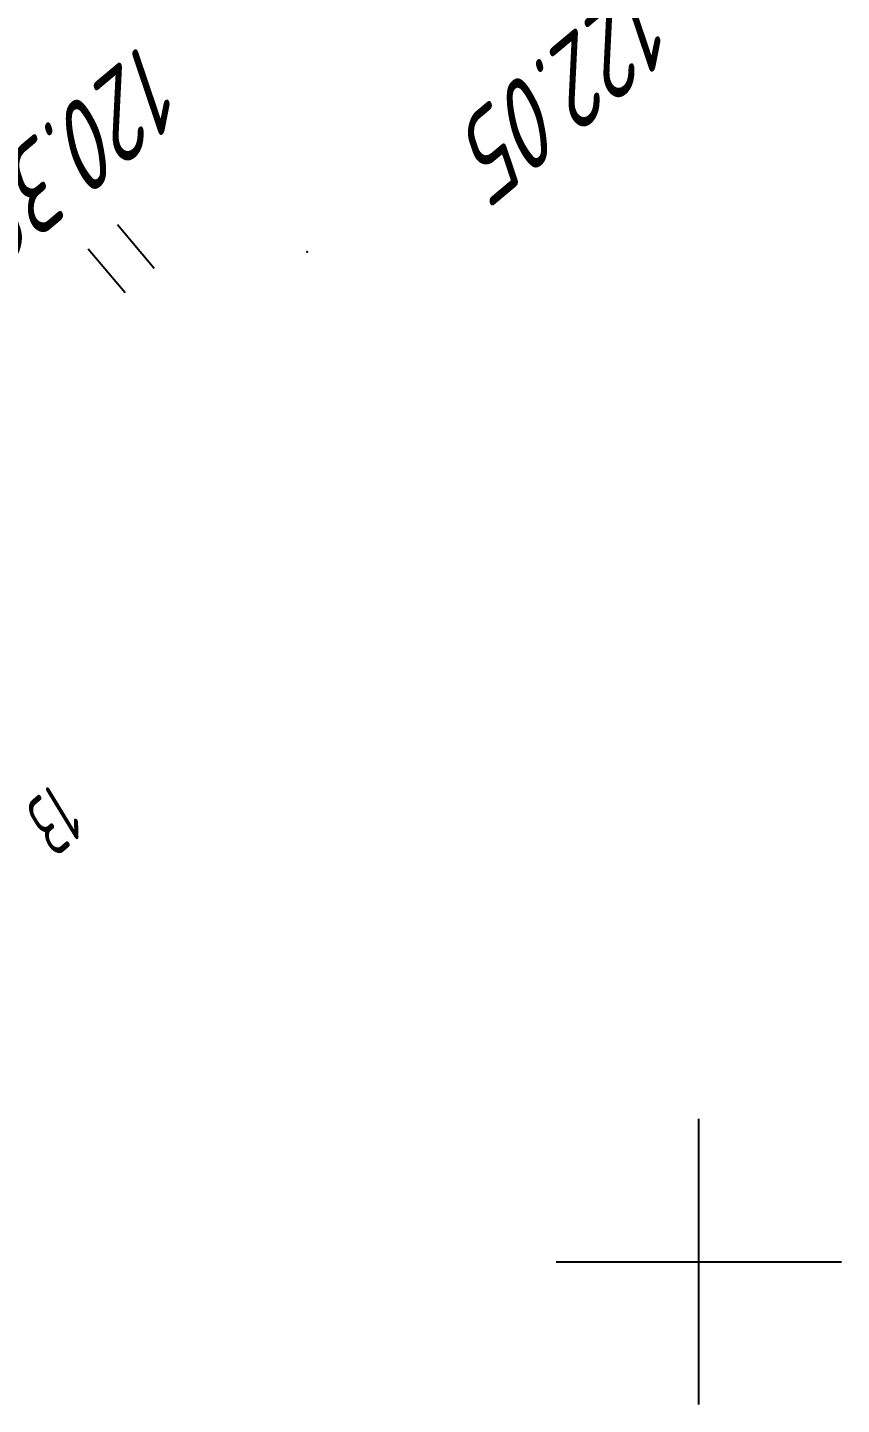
# Model space of a CAD drawing. Header units: millimetres. Extents: x -698 to 8131, y -704 to 4503.
# Drawn here: x 7877.7 to 7911.9, y -545.2 to -487.3 of the extents above; entities that cross this region are included whole.
import ezdxf

# ---------------------------------------------------------------- set-up
doc = ezdxf.new("R2010")
doc.units = ezdxf.units.MM
doc.linetypes.add('CONTI', pattern=[0])
for name, color, linetype in [('PI_OTDEFAULT', 172, 'CONTI'), ('PI_TTDEFAULT', 5, 'CONTI'), ('SETKR', 2, 'CONTI'), ('USLZNDEFAULT', 7, 'CONTI'), ('ОСЬ_ВЕРХ_ПОКРЫТИЯ_КИЛОМЕТЫ', 1, 'Continuous')]:
    doc.layers.add(name, color=color, linetype=linetype)
doc.styles.add('eskd', font='isocpeui.ttf', dxfattribs={"width": 1.2})
doc.styles.get("Standard").update_dxf_attribs({"font": 'isocpeui.ttf'})

# ---------------------------------------------------------------- blocks, each defined once
blk = doc.blocks.new('BL_333')
at = {"color": 0}
for p, q in [((0, -6), (0, 6)), ((-6, 0), (6, 0))]:
    blk.add_line(p, q, dxfattribs=at)
blk = doc.blocks.new('BL_2011')
at = {"color": 0}
for p, q in [((0, 0), (0, 2.4)), ((1.6, 0), (1.6, 2.4))]:
    blk.add_line(p, q, dxfattribs=at)

msp = doc.modelspace()

# ---------------------------------------------------------------- linework, layer by layer
at = {"layer": 'PI_TTDEFAULT', "color": 5}
msp.add_point((7889.459, -496.73, 120.479), dxfattribs=at)

# ---------------------------------------------------------------- block references
at = {"layer": 'SETKR', "color": 82}
msp.add_blockref('BL_333', (7905.929, -539.17), dxfattribs=at)
at = {"layer": 'USLZNDEFAULT', "color": 7, "rotation": 40}
msp.add_blockref('BL_2011', (7881.799, -498.46), dxfattribs=at)

# ---------------------------------------------------------------- texts
at = {"layer": 'PI_OTDEFAULT', "color": 172, "style": 'eskd', "oblique": 10, "width": 0.8}
for s, p in [('122.05', (7903.469, -485.027)), ('120.39', (7882.829, -487.684))]:
    msp.add_text(s, height=3.5, rotation=220, dxfattribs=at).set_placement(p)
at = {"layer": 'ОСЬ_ВЕРХ_ПОКРЫТИЯ_КИЛОМЕТЫ', "width": 0.6}
msp.add_text('13', height=2.5, rotation=220.45277, dxfattribs=at).set_placement((7878.845, -518.944))

doc.saveas('drawing.dxf')
